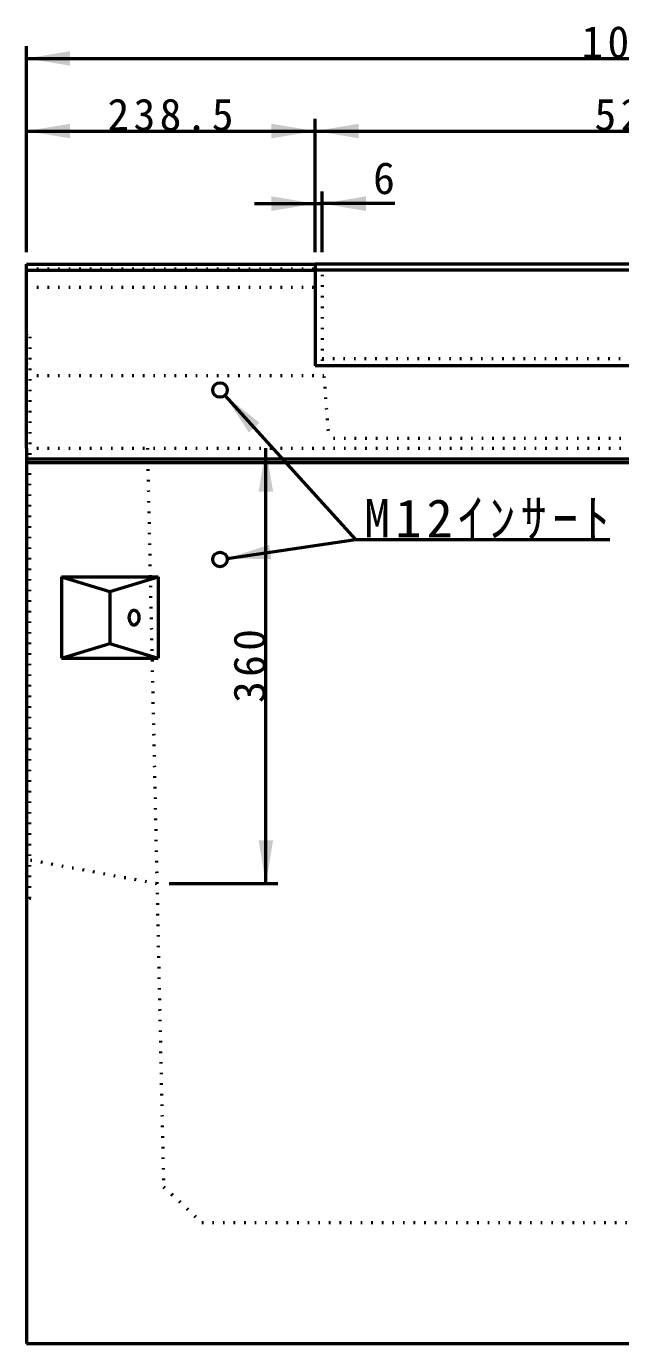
# Model space of a CAD drawing. Units: millimetres, scale not verified. Extents: x -2102 to 2102, y -1485 to 1485.
# Drawn here: x -120 to 371, y -820 to 269 of the extents above; entities that cross this region are included whole.
import ezdxf
from ezdxf.enums import TextEntityAlignment as Align

# ---------------------------------------------------------------- set-up
doc = ezdxf.new("R2010")
doc.units = ezdxf.units.MM
doc.header["$LTSCALE"] = 5
doc.linetypes.add('DOTTED', pattern=[1.75, 0.25, -1.5])
doc.layers.add('0-0_V-nasSTD', color=7, linetype='Continuous', lineweight=35)
doc.layers.add('0-1_0', color=7, linetype='Continuous', lineweight=50)
doc.styles.add('ＭＳ ゴシック', font='')
doc.styles.get('ＭＳ ゴシック').set_extended_font_data('MS Gothic')

msp = doc.modelspace()

# ---------------------------------------------------------------- linework, layer by layer
at = {"layer": '0-0_V-nasSTD', "lineweight": 50}
for p in [(44.502, -36.398), (46.405, -171.078)]:
    msp.add_line(p, (152.509, -155.394), dxfattribs=at)
at = {"layer": '0-0_V-nasSTD'}
for points in [[(-119.531, 242.045), (-83.531, 236.045), (-83.531, 248.045)], [(-119.531, 182.045), (-83.531, 176.045), (-83.531, 188.045)], [(82.969, 176.045), (82.969, 188.045), (118.969, 182.045)], [(118.969, 182.045), (154.969, 176.045), (154.969, 188.045)], [(82.969, 116.045), (82.969, 128.045), (118.969, 122.045)], [(124.969, 122.045), (160.969, 116.045), (160.969, 128.045)], [(44.502, -36.398), (64.254, -67.087), (68.697, -63.055)], [(44.502, -36.398), (68.697, -63.055), (73.14, -59.022)], [(72.344, -115.955), (78.344, -79.955), (84.344, -115.955)], [(46.405, -171.078), (81.14, -159.878), (82.018, -165.814)], [(46.405, -171.078), (82.018, -165.814), (82.895, -171.749)], [(72.344, -403.955), (78.344, -439.955), (84.344, -403.955)]]:
    msp.add_solid(points, dxfattribs=at)
at = {"layer": '0-1_0'}
for p, q in [((-119.531, 82.045), (-119.531, 252.045)), ((-119.531, 242.045), (880.469, 242.045)), ((118.969, 82.045), (118.969, 192.045)), ((-119.531, 182.045), (118.969, 182.045)), ((118.969, 182.045), (641.969, 182.045)), ((124.969, 82.045), (124.969, 132.045)), ((68.969, 122.045), (118.969, 122.045)), ((118.969, 122.045), (124.969, 122.045)), ((184.969, 122.045), (124.969, 122.045)), ((-119.531, 72.045), (118.969, 72.045)), ((-119.531, -79.955), (-119.531, 72.045)), ((-119.531, 67.045), (118.969, 67.045)), ((118.969, 72.045), (118.969, -11.955)), ((641.969, 72.045), (118.969, 72.045)), ((118.969, 67.214), (380.469, 67.214)), ((641.969, -11.955), (118.969, -11.955)), ((-119.531, -79.955), (-119.531, -819.955)), ((78.344, -439.955), (78.344, -79.955)), ((-119.531, -88.955), (880.469, -88.955)), ((-119.531, -91.955), (380.469, -91.955)), ((-109.531, -91.955), (133.905, -91.955)), ((-119.531, -98.955), (-119.531, -178.955)), ((152.509, -155.394), (362.509, -155.394)), ((-90.531, -186.455), (-90.531, -253.455)), ((-90.531, -186.455), (-10.531, -186.455)), ((-10.531, -186.455), (-10.531, -253.455)), ((-50.531, -198.455), (-50.531, -241.455)), ((-90.531, -253.455), (-10.531, -253.455)), ((88.344, -439.955), (-1.656, -439.955)), ((-119.531, -819.955), (880.469, -819.955))]:
    msp.add_line(p, q, dxfattribs=at)
at = {"layer": '0-1_0', "linetype": 'DOTTED'}
for p, q in [((-119.531, 68.045), (118.969, 68.045)), ((124.969, 72.045), (124.969, -11.955)), ((-119.531, 53.045), (118.969, 53.045)), ((-119.531, 14.045), (-116.531, 12.045)), ((-116.531, 12.045), (-116.531, -88.955)), ((-119.531, -9.955), (-116.531, -7.955)), ((124.969, -5.955), (380.469, -5.955)), ((-119.531, -19.955), (126.276, -19.955)), ((125.669, -11.955), (130.228, -72.067)), ((380.469, -72.067), (130.228, -72.067)), ((-119.531, -79.955), (380.469, -79.955)), ((-19.531, -79.955), (-6.179, -690.307)), ((-116.531, -451.955), (-116.531, -91.955)), ((-11.656, -439.955), (-119.531, -419.955)), ((-119.531, -429.955), (-116.531, -431.955)), ((-116.531, -451.955), (-119.531, -453.955)), ((-6.179, -690.307), (25.469, -719.955)), ((25.469, -719.955), (735.469, -719.955))]:
    msp.add_line(p, q, dxfattribs=at)
at = {"layer": '0-1_0'}
for points in [[(-90.531, -186.455), (-50.531, -198.455), (-10.531, -186.455)], [(-90.531, -253.455), (-50.531, -241.455), (-10.531, -253.455)]]:
    msp.add_lwpolyline(points, dxfattribs=at)
for centre in [(40.469, -31.955), (40.469, -171.955)]:
    msp.add_circle(centre, 6, dxfattribs=at)
for centre, radius, start, end in [((-27.102, -219.955), 7.671, 141.96831, 218.03169), ((-30.531, -217.274), 3.318, 38.03169, 141.96831), ((-33.959, -219.955), 7.671, 321.96831, 38.03169), ((-30.531, -222.637), 3.318, 218.03169, 321.96831)]:
    msp.add_arc(centre, radius, start, end, dxfattribs=at)

# ---------------------------------------------------------------- texts
at = {"layer": '0-0_V-nasSTD', "style": 'ＭＳ ゴシック'}
msp.add_text('6', height=26.39, dxfattribs=at).set_placement((166.969, 122.045), align=Align.BOTTOM_LEFT)
at = {"layer": '0-0_V-nasSTD', "attachment_point": 7, "style": 'ＭＳ ゴシック'}
for s, insert, char_height in [('\\T1.2;1000', (339.069, 242.045), 26.39), ('\\T1.2;238.5', (-52.481, 182.045), 26.39), ('\\T1.2;523', (349.869, 182.045), 26.39), ('\\T1.2;M12ｲﾝｻｰﾄ', (159.469, -155.394), 31.67)]:
    msp.add_mtext(s, dxfattribs=dict(at, insert=insert, char_height=char_height))
at = {"layer": '0-0_V-nasSTD', "insert": (78.344, -290.555), "char_height": 26.39, "attachment_point": 7, "rotation": 90, "style": 'ＭＳ ゴシック'}
msp.add_mtext('\\T1.2;360', dxfattribs=at)

doc.saveas('drawing.dxf')
